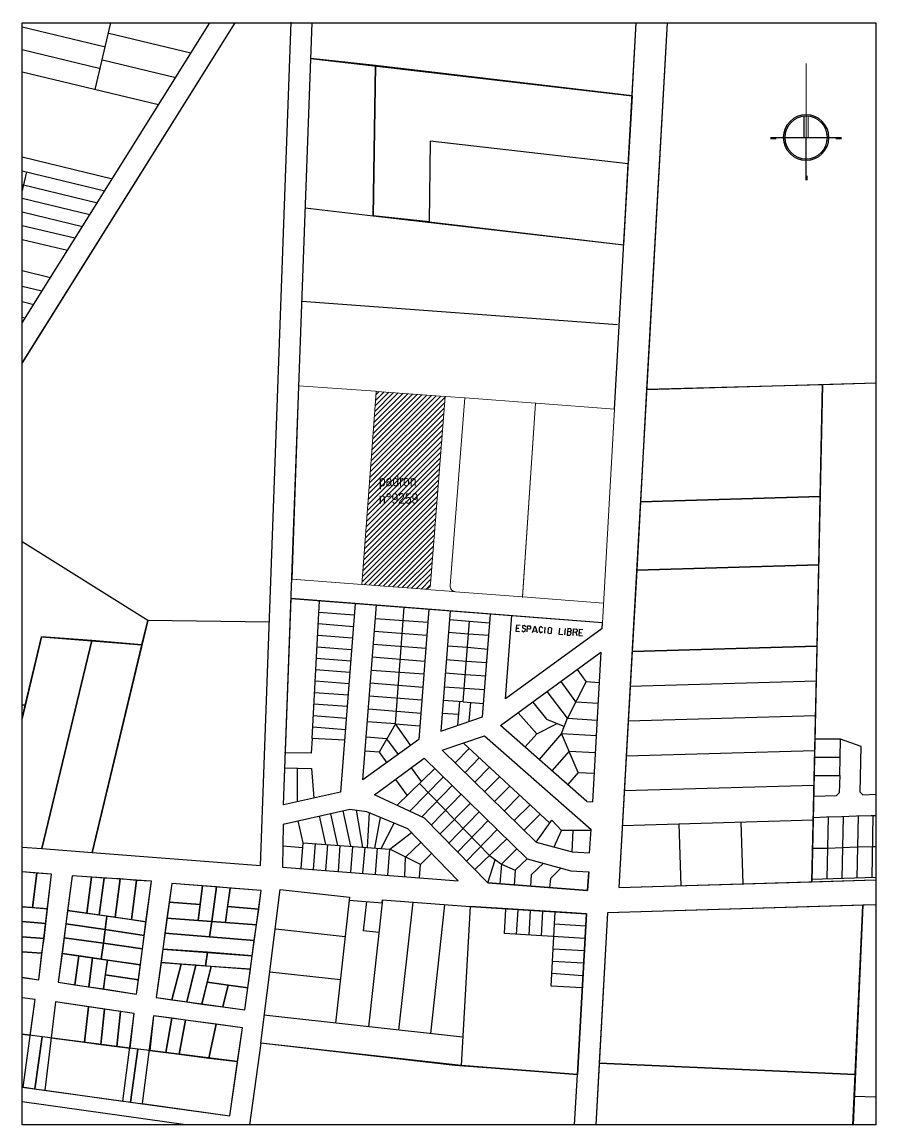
# Model space of a CAD drawing. Header units: inches. Extents: x 203 to 1065, y -1127 to 921.
# Drawn here: x 203 to 944, y -1127 to -169 of the extents above; entities that cross this region are included whole.
import ezdxf

# ---------------------------------------------------------------- set-up
doc = ezdxf.new("R2010")
doc.units = ezdxf.units.IN
doc.header["$MEASUREMENT"] = 0
doc.layers.add('DESLINDE', color=2, linetype='Continuous')
doc.layers.add('Ubicacion', color=2, linetype='Continuous')
doc.styles.add('TECHNICLITE', font='techl___.ttf')

# ---------------------------------------------------------------- blocks, each defined once
blk = doc.blocks.new('Norte1')
at = {"color": 7}
for points, const_width in [([(0, 0), (0, 3.482)], 0.04), ([(-0.1, 0), (-0.1, 0.995)], 0.05), ([(0.1, 0), (0.1, 0.995)], 0.05)]:
    blk.add_lwpolyline(points, dxfattribs=dict(at, const_width=const_width))
for points in [[(1.67, 0), (-1.67, 0)], [(0, -2), (0, 0)], [(-1.399, -0.05), (-1.669, -0.05)], [(1.669, -0.05), (1.399, -0.05)], [(-0.05, -2), (-0.05, -1.799)]]:
    blk.add_lwpolyline(points, dxfattribs=at)
for radius in [1.07, 1]:
    blk.add_circle((0, 0), radius, dxfattribs=at)

msp = doc.modelspace()

# ---------------------------------------------------------------- hatches: boundary and pattern name
h = msp.add_hatch()
h.set_pattern_fill('ANSI31', color=8, scale=25)
h.paths.add_polyline_path([(570.148, -494.513), (510.745, -490.1), (510.247, -490.063), (510.21, -490.562), (510.21, -490.562), (505.822, -549.9), (497.851, -657.682), (498.35, -657.721), (552.126, -661.903, 0.4127635), (557.474, -657.304)])

# ---------------------------------------------------------------- linework, layer by layer
at = {"color": 3}
for p, q in [((409.841, -901.738), (436.512, -169.409)), ((429.773, -849.028), (454.5, -170.064)), ((445.698, -411.755), (719.865, -432.12)), ((311.821, -688.968), (263.625, -890.374)), ((417.533, -690.546), (311.821, -688.968)), ((263.625, -890.374), (409.841, -901.738))]:
    msp.add_line(p, q, dxfattribs=at)
at = {"color": 4, "lineweight": 0}
msp.add_line((637.158, -669.064), (648.623, -500.342), dxfattribs=at)
at = {"color": 3}
for points in [[(387.468, -170.064), (202.714, -465.269)], [(387.451, -170.064), (202.714, -465.093)], [(202.714, -430.437), (365.798, -170.064)], [(266.162, -228.066), (279.809, -170.064)], [(453.373, -200.994), (732.39, -233.393), (735.944, -170.064)], [(717.194, -505.435), (735.978, -170.064)], [(762.913, -170.064), (720.975, -920.814), (944.21, -914.233)], [(762.889, -170.064), (745.073, -488.576), (944.21, -482.782)], [(275.04, -191.285), (202.714, -173.877)], [(278.084, -179.11), (349.362, -196.105)], [(202.714, -193.238), (270.728, -209.803)], [(509.676, -207.266), (732.39, -233.393), (729.093, -292.496), (557.111, -272.71), (556.096, -342.974), (507.647, -337.648), (509.676, -207.266), (453.375, -200.942)], [(272.503, -202.193), (336.172, -217.666)], [(448.654, -330.568), (507.647, -337.648), (509.676, -207.266)], [(732.39, -233.393), (509.676, -207.266), (507.647, -337.648), (725.288, -362.76), (732.39, -233.393)], [(321.206, -241.256), (202.714, -212.785)], [(557.111, -272.71), (556.096, -342.974), (725.288, -362.76), (729.093, -292.496), (557.111, -272.71)], [(202.714, -286.574), (281.128, -305.433)], [(202.714, -298.621), (274.533, -315.833)], [(202.714, -316.734), (206.805, -299.598)], [(202.714, -310.453), (268.191, -326.233)], [(202.714, -322.242), (261.596, -336.379)], [(202.714, -334.215), (255.254, -346.779)], [(248.659, -357.179), (202.714, -346.24)], [(202.714, -358.152), (242.064, -367.58)], [(202.714, -385.187), (227.352, -391.17)], [(202.714, -398.687), (219.995, -402.838)], [(202.714, -412.066), (212.893, -414.507)], [(205.283, -426.429), (202.714, -425.812)], [(897.777, -484.263), (745.073, -488.576), (739.746, -585.981), (895.748, -581.416), (897.777, -484.263)], [(944.21, -482.873), (897.777, -484.263), (888.645, -915.994), (944.21, -914.315)], [(895.748, -581.416), (739.746, -585.981), (736.449, -645.338), (894.479, -640.772), (895.748, -581.416)], [(202.714, -762.311), (205.537, -762.529), (219.742, -703.173), (306.747, -710.022), (311.821, -688.968), (202.714, -620.66)], [(894.479, -640.772), (736.449, -645.338), (732.39, -715.856), (893.211, -711.29), (894.479, -640.772)], [(491.92, -674.255), (479.237, -838.12), (429.773, -849.028), (436.294, -669.979)], [(706.77, -690.997), (436.294, -669.979)], [(454.632, -791.447), (460.973, -671.972)], [(555.848, -679.253), (547.218, -792.208), (498.769, -827.466), (510.437, -675.524)], [(526.925, -778.764), (534.535, -677.553)], [(460.466, -681.865), (491.159, -684.148)], [(509.676, -687.192), (555.081, -690.49)], [(574.352, -680.693), (566.242, -785.105), (602.516, -772.676), (609.365, -683.387)], [(608.604, -691.251), (573.852, -688.46)], [(706.517, -696.07), (622.555, -756.949), (628.136, -684.655)], [(459.959, -691.758), (490.398, -694.295)], [(508.661, -698.353), (554.067, -701.651)], [(585.774, -759.739), (591.355, -689.729)], [(635.238, -693.28), (631.941, -693.026), (631.433, -698.353), (634.731, -698.607)], [(631.687, -695.563), (634.224, -695.817)], [(636.76, -697.592), (638.028, -698.86), (639.55, -698.353)], [(640.058, -694.548), (638.789, -693.28), (637.267, -693.787)], [(637.267, -693.787), (637.267, -695.309)], [(637.267, -695.309), (638.536, -695.817)], [(639.804, -696.578), (638.536, -696.07)], [(639.55, -698.353), (639.804, -696.578)], [(641.326, -698.86), (641.58, -693.787), (643.609, -693.787)], [(643.355, -696.578), (641.326, -696.324)], [(643.609, -696.324), (644.624, -696.07)], [(644.624, -694.548), (643.863, -693.787)], [(644.624, -696.07), (644.624, -694.295)], [(645.892, -699.368), (647.921, -694.041), (648.429, -694.295), (649.95, -699.621)], [(646.653, -698.1), (649.443, -698.353)], [(655.024, -695.563), (653.502, -694.295), (651.726, -695.309)], [(651.726, -695.309), (651.726, -698.607)], [(651.726, -698.353), (652.994, -699.621), (654.77, -698.607)], [(656.546, -700.129), (657.053, -694.802)], [(659.59, -695.563), (659.336, -699.621)], [(662.38, -695.817), (661.112, -695.056), (659.59, -695.563)], [(662.38, -699.621), (662.634, -695.817)], [(669.482, -695.817), (668.975, -700.89), (672.273, -701.143)], [(674.048, -701.397), (674.556, -696.07)], [(676.585, -696.07), (676.078, -701.651), (678.36, -701.651)], [(678.614, -698.86), (676.331, -698.607)], [(678.614, -696.324), (676.585, -696.07)], [(679.629, -696.831), (678.614, -696.324)], [(679.629, -699.621), (678.614, -698.86)], [(678.868, -698.86), (679.629, -698.1)], [(679.882, -698.1), (679.629, -696.831)], [(681.151, -701.904), (681.658, -696.324), (683.941, -696.578)], [(681.404, -698.86), (683.687, -699.114), (684.448, -702.158)], [(684.956, -697.339), (683.941, -696.578)], [(683.941, -698.86), (684.956, -698.353)], [(684.956, -698.353), (684.956, -697.339)], [(689.775, -697.085), (686.478, -696.831), (686.224, -702.158), (689.522, -702.412)], [(706.517, -696.07), (706.801, -690.995)], [(263.371, -706.47), (219.742, -703.173), (202.714, -774.072)], [(202.714, -885.771), (219.995, -887.077), (263.371, -706.47)], [(306.747, -710.022), (263.371, -706.47), (219.995, -887.077), (263.625, -890.374), (306.747, -710.022)], [(459.451, -701.651), (489.383, -704.187)], [(590.34, -700.89), (572.838, -699.368)], [(608.096, -702.158), (590.34, -700.89)], [(659.336, -699.621), (660.858, -700.382), (662.38, -699.875)], [(678.36, -701.651), (679.375, -700.89)], [(679.375, -700.89), (679.629, -699.621)], [(686.224, -699.368), (688.507, -699.621)], [(458.69, -711.797), (488.622, -714.08)], [(507.9, -709.514), (553.306, -713.065)], [(589.579, -712.558), (572.077, -711.29)], [(607.082, -714.08), (589.579, -712.558)], [(693.073, -846.237), (618.243, -780.286), (705.249, -716.617)], [(705.249, -716.617), (698.146, -846.491)], [(893.211, -711.29), (732.39, -715.856), (720.975, -920.814), (888.645, -915.994), (893.211, -711.29)], [(732.39, -715.856), (887.884, -711.29)], [(458.183, -721.69), (488.115, -723.973)], [(506.886, -720.675), (552.291, -724.227)], [(588.565, -724.48), (571.062, -723.212)], [(606.067, -725.749), (588.565, -724.48)], [(457.676, -731.583), (487.354, -733.866)], [(506.125, -732.09), (551.53, -735.388)], [(587.804, -736.149), (570.301, -734.88)], [(605.306, -737.417), (587.804, -736.149)], [(692.565, -741.983), (684.956, -731.583)], [(457.422, -741.475), (486.593, -743.758)], [(505.11, -743.251), (550.769, -746.802)], [(586.789, -748.071), (569.286, -746.802)], [(683.687, -759.739), (670.751, -741.983)], [(692.565, -741.983), (676.331, -773.944)], [(692.565, -741.983), (703.98, -742.744)], [(730.615, -746.041), (892.45, -741.475)], [(456.661, -751.622), (485.832, -753.651)], [(504.349, -754.412), (549.754, -757.963)], [(604.292, -749.339), (586.789, -748.071)], [(676.331, -773.944), (658.829, -750.607)], [(205.537, -762.529), (202.714, -762.311)], [(202.714, -774.262), (205.537, -762.529)], [(456.154, -761.515), (484.817, -763.544)], [(503.588, -765.827), (548.994, -769.378)], [(585.774, -759.739), (568.272, -758.471)], [(581.208, -779.778), (582.73, -759.739)], [(603.531, -761.261), (585.774, -759.993)], [(591.101, -776.481), (592.369, -760.246)], [(646.146, -759.993), (658.068, -774.705), (673.795, -781.047)], [(683.687, -759.739), (702.966, -760.754)], [(455.646, -771.407), (484.056, -773.69)], [(581.969, -770.646), (567.511, -769.632)], [(633.463, -769.125), (649.697, -787.388), (639.55, -798.803)], [(685.717, -820.871), (671.258, -787.134), (676.331, -773.944)], [(676.331, -773.944), (701.951, -775.466)], [(729.093, -776.227), (891.689, -771.407)], [(455.139, -781.3), (483.549, -783.583)], [(526.925, -778.764), (502.574, -776.988)], [(540.115, -797.281), (526.925, -778.764), (512.72, -803.369)], [(526.925, -778.764), (547.979, -780.539)], [(649.697, -787.388), (667.453, -778.51)], [(482.788, -792.969), (454.632, -791.447), (453.871, -804.13), (430.534, -803.876)], [(519.315, -791.7), (501.813, -790.178)], [(519.315, -791.7), (529.462, -805.398)], [(567.511, -801.593), (604.292, -789.164), (696.878, -870.589)], [(671.258, -787.134), (651.726, -809.71)], [(671.258, -787.134), (701.444, -788.91)], [(912.997, -807.935), (913.504, -791.954), (891.182, -791.954)], [(930.499, -838.12), (931.514, -798.549), (913.504, -791.954)], [(512.72, -803.369), (500.798, -802.608)], [(512.72, -803.369), (519.569, -812.501)], [(567.511, -801.593), (649.189, -881.496), (680.39, -889.867), (695.609, -890.628), (696.878, -870.589)], [(591.101, -800.071), (578.925, -812.501)], [(586.028, -795.505), (660.858, -864.755)], [(677.853, -802.354), (662.887, -819.603)], [(677.853, -802.354), (700.683, -803.622)], [(727.317, -806.666), (891.182, -801.847)], [(508.661, -840.403), (552.037, -808.696), (641.326, -895.955), (679.121, -906.355), (694.848, -907.116), (693.834, -923.35), (607.082, -916.755), (552.291, -860.696), (508.661, -840.403)], [(599.726, -808.188), (587.55, -820.871)], [(912.743, -823.662), (912.997, -807.935), (890.675, -807.935)], [(430.28, -817.066), (454.124, -817.574), (456.154, -843.193)], [(441.695, -817.32), (441.695, -846.491)], [(561.169, -817.574), (528.193, -849.535)], [(549.501, -828.735), (540.876, -816.813)], [(608.604, -816.305), (595.921, -829.496)], [(685.717, -820.871), (676.585, -831.525)], [(685.717, -820.871), (699.414, -821.632)], [(537.071, -840.657), (527.179, -826.959)], [(539.354, -854.608), (568.525, -824.93)], [(547.725, -830.51), (608.604, -893.165)], [(550.008, -859.428), (576.135, -832.286)], [(617.482, -824.423), (604.545, -837.613)], [(626.36, -832.793), (613.17, -845.984)], [(725.541, -836.598), (890.421, -832.032)], [(890.421, -823.662), (912.743, -823.662), (912.236, -838.628)], [(558.125, -866.53), (583.999, -839.896)], [(634.984, -840.657), (621.794, -854.355)], [(890.167, -841.671), (909.953, -840.911)], [(909.953, -840.911), (912.236, -838.628)], [(932.782, -840.403), (930.499, -838.12)], [(932.782, -840.403), (944.21, -839.937)], [(565.735, -874.394), (592.116, -847.506)], [(643.863, -849.028), (630.165, -862.725)], [(693.073, -846.237), (698.146, -846.491)], [(581.462, -914.979), (537.579, -869.828), (502.066, -855.116), (487.354, -853.086), (429.519, -866.023), (429.012, -903.057), (581.462, -914.979)], [(466.554, -883.526), (460.973, -858.667)], [(476.954, -884.286), (470.866, -856.891)], [(488.115, -885.047), (481.52, -854.355)], [(498.769, -885.808), (493.188, -853.847)], [(502.827, -886.062), (504.349, -856.13)], [(508.915, -886.823), (513.988, -860.189)], [(573.345, -882.257), (599.472, -855.369)], [(652.487, -857.145), (638.789, -871.096)], [(889.914, -859.935), (901.328, -859.428)], [(901.328, -859.428), (914.265, -859.174)], [(902.85, -859.428), (901.582, -913.457)], [(914.265, -859.174), (927.202, -858.667)], [(915.787, -859.174), (914.519, -912.95)], [(927.202, -858.667), (940.138, -858.413)], [(928.724, -858.667), (927.709, -912.697)], [(940.138, -858.413), (944.21, -858.333)], [(941.407, -858.159), (940.646, -912.189)], [(429.519, -866.023), (429.012, -903.057), (581.462, -914.979)], [(446.768, -882.004), (442.456, -862.979)], [(514.496, -887.077), (525.91, -865.008)], [(580.955, -890.121), (607.335, -862.725)], [(588.565, -897.984), (615.199, -870.589)], [(649.189, -881.496), (662.887, -862.472), (671.258, -871.35)], [(664.916, -885.555), (671.258, -871.35)], [(696.878, -871.35), (671.258, -871.35)], [(680.39, -889.867), (681.151, -871.35)], [(695.609, -890.628), (696.878, -870.589)], [(724.019, -867.038), (889.914, -862.218)], [(775.005, -919.292), (773.23, -865.516)], [(828.781, -917.77), (827.259, -863.994)], [(522.105, -887.584), (540.876, -873.125)], [(623.57, -878.452), (595.921, -905.34)], [(429.266, -884.794), (446.515, -886.062)], [(444.993, -904.326), (446.768, -882.004)], [(446.768, -882.004), (522.105, -887.584)], [(455.9, -905.087), (457.422, -882.765)], [(466.554, -906.101), (468.329, -883.526)], [(477.461, -906.862), (478.983, -884.286)], [(488.115, -907.623), (489.891, -885.301)], [(498.769, -908.384), (500.544, -886.062)], [(509.676, -909.399), (511.452, -886.823)], [(520.33, -910.16), (522.105, -887.584)], [(548.74, -900.774), (522.105, -887.584)], [(535.803, -894.433), (549.247, -881.496)], [(632.448, -887.33), (619.004, -900.521)], [(889.153, -886.823), (902.343, -886.569)], [(902.343, -886.569), (915.28, -886.062)], [(915.28, -886.062), (928.216, -885.555), (941.153, -885.301)], [(941.153, -885.301), (944.21, -885.179)], [(535.042, -911.428), (535.803, -894.433)], [(547.979, -912.189), (548.74, -900.774), (558.379, -891.389)], [(607.082, -916.755), (613.677, -896.716)], [(608.604, -893.165), (619.004, -900.521), (630.926, -905.848), (630.165, -918.784)], [(641.326, -895.955), (630.926, -905.848)], [(655.531, -899.76), (644.877, -909.906)], [(215.43, -908.384), (202.714, -907.307)], [(228.366, -909.399), (202.714, -907.343)], [(202.714, -937.54), (211.878, -938.316), (215.43, -908.384)], [(202.714, -998.822), (217.205, -1000.97), (228.366, -909.399)], [(228.366, -909.399), (215.43, -908.384), (211.878, -938.316), (224.815, -939.331), (228.366, -909.399)], [(607.082, -916.755), (693.834, -923.35), (694.848, -907.116)], [(619.004, -900.521), (617.482, -917.516)], [(670.751, -903.818), (661.619, -912.95)], [(315.118, -915.487), (246.123, -910.667), (234.201, -1003), (302.182, -1013.4), (315.118, -915.487)], [(263.118, -911.936), (246.123, -910.667), (242.318, -940.853), (259.059, -943.136), (263.118, -911.936)], [(274.025, -912.697), (263.118, -911.936), (259.059, -943.136), (269.713, -944.658), (274.025, -912.697)], [(287.977, -913.457), (274.025, -912.697), (269.713, -944.658), (283.664, -946.687), (287.977, -913.457)], [(302.182, -914.726), (287.977, -913.457), (283.664, -946.687), (297.616, -948.716), (302.182, -914.726)], [(315.118, -915.487), (302.182, -914.726), (297.616, -948.716), (310.299, -950.746), (315.118, -915.487)], [(410.241, -923.35), (332.875, -917.516), (319.177, -1016.444), (396.29, -1027.098), (410.241, -923.35)], [(359.509, -919.545), (332.875, -917.516), (330.592, -933.497), (357.48, -935.526), (359.509, -919.545)], [(644.877, -909.906), (644.116, -919.799)], [(661.619, -912.95), (660.858, -921.067)], [(944.21, -912.203), (888.645, -913.965)], [(371.431, -920.306), (359.509, -919.545), (355.704, -949.477), (367.372, -950.238), (371.431, -920.306)], [(383.353, -921.321), (371.431, -920.306), (367.372, -950.238), (379.294, -951.253), (383.353, -921.321)], [(410.241, -923.35), (383.353, -921.321), (381.07, -937.302), (408.212, -939.585), (410.241, -923.35)], [(684.956, -1083.157), (578.418, -1075.293), (409.987, -1056.015), (426.983, -922.589), (487.1, -929.184), (486.847, -931.721), (515.51, -934.258), (515.764, -931.467), (591.862, -937.302), (692.819, -943.643), (684.956, -1083.157)], [(202.714, -950.455), (223.293, -952.014), (224.815, -939.331), (202.714, -937.657)], [(357.48, -935.526), (330.592, -933.497), (328.562, -947.448), (355.704, -949.477), (357.48, -935.526)], [(408.212, -939.585), (381.07, -937.302), (379.294, -951.253), (406.182, -953.282), (408.212, -939.585)], [(487.1, -929.184), (474.925, -1038.766)], [(501.813, -932.989), (499.022, -958.609)], [(515.764, -931.467), (503.588, -1041.81)], [(542.145, -933.497), (529.715, -1044.6)], [(569.54, -935.78), (557.364, -1047.644)], [(692.819, -943.643), (675.824, -942.628), (591.862, -937.302), (583.999, -1075.293), (684.956, -1083.157), (692.819, -943.643)], [(944.21, -935.933), (711.083, -942.882), (700.846, -1127.014)], [(932.782, -936.287), (711.083, -942.882), (703.98, -1073.517), (926.187, -1083.157), (932.782, -936.287)], [(944.21, -935.945), (932.782, -936.287), (924.374, -1127.014)], [(242.318, -940.853), (240.796, -952.521), (274.786, -957.341), (276.308, -945.672), (242.318, -940.853)], [(310.299, -950.746), (276.308, -945.672), (274.786, -957.341), (308.777, -962.414), (310.299, -950.746)], [(328.562, -947.448), (326.787, -960.638), (365.597, -963.682), (367.372, -950.238), (328.562, -947.448)], [(621.54, -960.892), (622.809, -939.585)], [(632.194, -961.653), (633.463, -940.346)], [(643.102, -962.16), (644.116, -940.853)], [(653.755, -962.921), (655.024, -941.36)], [(662.126, -1006.551), (665.677, -941.867)], [(223.293, -952.014), (202.714, -950.455)], [(202.714, -963.628), (221.771, -965.204), (223.293, -952.014)], [(240.796, -952.521), (239.274, -964.443), (273.518, -969.263), (274.786, -957.341), (240.796, -952.521)], [(308.777, -962.414), (274.786, -957.341), (273.518, -969.263), (307.255, -974.082), (308.777, -962.414)], [(406.182, -953.282), (367.372, -950.238), (365.597, -963.682), (404.407, -966.726), (406.182, -953.282)], [(483.295, -963.682), (423.178, -957.087)], [(692.312, -954.297), (665.17, -952.775)], [(221.771, -965.204), (202.714, -963.628)], [(202.714, -976.578), (219.995, -977.887), (221.771, -965.204)], [(239.274, -964.443), (237.498, -978.141), (271.489, -983.214), (273.518, -969.263), (239.274, -964.443)], [(326.787, -960.638), (325.011, -974.336), (402.631, -980.17), (404.407, -966.726), (326.787, -960.638)], [(512.72, -959.877), (499.022, -958.609)], [(691.551, -965.204), (621.54, -960.892)], [(219.995, -977.887), (202.714, -976.583)], [(307.255, -974.082), (273.518, -969.263), (271.489, -983.214), (305.479, -988.034), (307.255, -974.082)], [(325.011, -974.336), (323.489, -986.004), (362.046, -988.795), (363.821, -977.126), (325.011, -974.336)], [(690.79, -975.858), (663.902, -974.336)], [(202.714, -998.9), (217.205, -1000.97), (219.995, -977.887)], [(251.957, -980.17), (237.498, -978.141), (234.201, -1003), (248.659, -1005.283), (251.957, -980.17)], [(263.879, -981.946), (251.957, -980.17), (248.659, -1005.283), (260.581, -1007.058), (263.879, -981.946)], [(276.816, -983.975), (263.879, -981.946), (260.581, -1007.058), (273.518, -1008.834), (276.816, -983.975)], [(276.816, -983.975), (274.786, -996.658), (303.704, -1000.97), (305.479, -988.034), (276.816, -983.975)], [(340.738, -987.273), (323.489, -986.004), (319.177, -1016.444), (332.875, -1018.473), (340.738, -987.273)], [(363.821, -977.126), (362.046, -988.795), (401.109, -991.839), (402.631, -980.17), (363.821, -977.126)], [(690.283, -986.512), (663.395, -984.99)], [(353.675, -988.287), (340.738, -987.273), (332.875, -1018.473), (345.811, -1020.249), (353.675, -988.287)], [(366.865, -989.302), (353.675, -988.287), (345.811, -1020.249), (358.748, -1022.024), (366.865, -989.302)], [(401.109, -991.839), (366.865, -989.302), (363.567, -1003), (398.826, -1008.073), (401.109, -991.839)], [(479.237, -1000.97), (417.851, -994.375)], [(689.522, -997.419), (662.634, -995.644)], [(303.704, -1000.97), (274.786, -996.658), (273.518, -1008.834), (302.182, -1013.4), (303.704, -1000.97)], [(381.831, -1005.536), (363.567, -1003), (358.748, -1022.024), (377.012, -1024.561), (381.831, -1005.536)], [(398.826, -1008.073), (381.831, -1005.536), (377.012, -1024.561), (396.29, -1027.098), (398.826, -1008.073)], [(689.014, -1008.073), (662.126, -1006.551)], [(209.849, -1049.166), (214.161, -1018.219), (202.714, -1016.609)], [(214.161, -1018.219), (202.714, -1016.609)], [(214.161, -1018.219), (202.714, -1016.735)], [(202.714, -1048.241), (209.849, -1049.166), (214.161, -1018.219)], [(202.714, -1094.143), (203.761, -1094.318), (214.161, -1018.219)], [(300.152, -1030.395), (231.664, -1020.249), (222.532, -1096.854), (290.26, -1106.24), (300.152, -1030.395)], [(260.328, -1024.561), (231.664, -1020.249), (227.859, -1051.449), (257.03, -1055), (260.328, -1024.561)], [(274.279, -1026.59), (260.328, -1024.561), (257.03, -1055), (270.981, -1057.029), (274.279, -1026.59)], [(288.23, -1028.619), (274.279, -1026.59), (270.981, -1057.029), (284.933, -1058.805), (288.23, -1028.619)], [(300.152, -1030.395), (288.23, -1028.619), (284.933, -1058.805), (296.601, -1060.327), (300.152, -1030.395)], [(394.007, -1042.824), (316.894, -1032.171), (307.001, -1108.523), (383.099, -1119.176), (394.007, -1042.824)], [(332.875, -1034.2), (316.894, -1032.171), (313.596, -1062.356), (327.548, -1064.132), (332.875, -1034.2)], [(344.543, -1035.976), (332.875, -1034.2), (327.548, -1064.132), (339.216, -1065.654), (344.543, -1035.976)], [(585.267, -1050.688), (412.778, -1031.663)], [(371.177, -1039.527), (344.543, -1035.976), (339.216, -1065.654), (364.836, -1068.952), (371.177, -1039.527)], [(394.007, -1042.824), (371.177, -1039.527), (364.836, -1068.952), (389.695, -1071.995), (394.007, -1042.824)], [(202.714, -1094.024), (213.908, -1095.586), (220.249, -1050.434), (202.714, -1048.21)], [(303.196, -1061.088), (220.249, -1050.434), (213.908, -1095.586), (296.855, -1107.254), (303.196, -1061.088)], [(389.695, -1071.995), (313.596, -1062.356), (303.196, -1061.088), (296.855, -1107.254), (383.099, -1119.176), (389.695, -1071.995)], [(684.956, -1083.157), (583.999, -1075.293), (409.987, -1056.015), (400.297, -1127.014)], [(583.999, -1075.293), (583.999, -1075.293), (409.987, -1056.015)], [(383.099, -1119.176), (389.695, -1071.995)], [(583.999, -1075.293), (684.956, -1083.157)], [(926.187, -1083.157), (703.98, -1073.517), (700.966, -1127.014)], [(682.504, -1127.014), (684.956, -1083.157)], [(924.236, -1127.014), (926.187, -1083.157)], [(202.714, -1094.102), (383.099, -1119.176)], [(344.952, -1127.014), (202.714, -1107.074)], [(944.21, -1103.005), (925.426, -1102.181)]]:
    msp.add_lwpolyline(points, dxfattribs=at)
msp.add_lwpolyline([(202.714, -1127.014), (202.714, -170.064), (944.21, -170.064), (944.21, -1127.014)], close=True, dxfattribs=at)
at = {"layer": 'DESLINDE', "color": 1, "linetype": 'Continuous', "lineweight": 0}
msp.add_line((706.801, -690.995), (717.194, -505.435), dxfattribs=at)
msp.add_lwpolyline([(510.21, -490.562), (510.247, -490.063), (509.748, -490.026), (509.748, -490.026), (443.02, -485.291), (443.02, -485.291), (443, -485.29), (437.173, -653.204), (497.851, -657.682), (505.822, -549.9), (510.21, -490.562)], close=True, dxfattribs=at)
for points in [[(557.517, -657.308), (570.191, -494.516), (510.745, -490.1), (510.247, -490.063), (510.21, -490.562), (510.21, -490.562), (505.822, -549.9), (497.851, -657.682), (498.35, -657.721), (552.144, -661.904, 0.4142136)], [(574.423, -658.624), (587.101, -495.772), (570.647, -494.55), (570.148, -494.513), (557.474, -657.304, -0.4142136), (552.101, -661.901), (557.584, -662.328), (573.536, -663.57), (579.019, -663.997, -0.4142136)], [(587.145, -495.775), (574.466, -658.627, 0.4142136), (579.063, -664), (637.191, -668.565), (648.623, -500.342), (587.643, -495.812)]]:
    msp.add_lwpolyline(points, format="xyb", close=True, dxfattribs=at)
msp.add_lwpolyline([(717.194, -505.435), (649.122, -500.379), (648.623, -500.342), (637.191, -668.565), (637.69, -668.604), (707.752, -674.019)], dxfattribs=at)
msp.add_lwpolyline([(707.752, -674.019), (637.69, -668.604), (637.191, -668.565), (579.063, -664), (573.579, -663.573), (557.628, -662.331), (552.144, -661.904), (498.35, -657.721), (497.851, -657.682), (436.921, -653.041), (436.892, -653.549), (436.231, -669.715, -0.7200718), (436.285, -670.212), (436.286, -670.195), (706.801, -690.995)], format="xyb", dxfattribs=at)

# ---------------------------------------------------------------- block references
at = {"layer": 'Ubicacion', "xscale": -18.48178114544313, "yscale": 18.4817811455832, "zscale": 18.48178114560001}
msp.add_blockref('Norte1', (883.563, -269.647), dxfattribs=at)

# ---------------------------------------------------------------- texts
at = {"insert": (512.664, -563.3), "char_height": 9.1125, "attachment_point": 1, "style": 'TECHNICLITE'}
msp.add_mtext_dynamic_manual_height_columns('padron n°9259', width=33.13897, gutter_width=13.5, heights=[0], dxfattribs=at)

doc.saveas('drawing.dxf')
